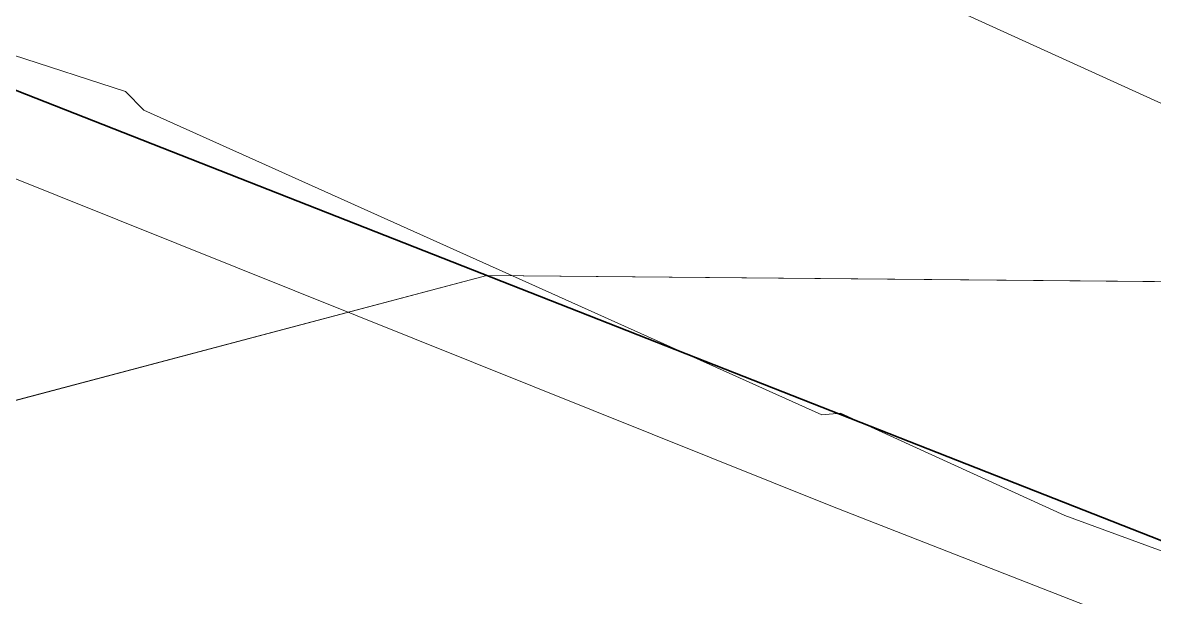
# Model space of a CAD drawing. Header units: metres. Extents: x -207 to 292, y -187 to 169.
# Drawn here: x -46.365 to -44.072, y -80.668 to -79.504 of the extents above; entities that cross this region are included whole.
import ezdxf

# ---------------------------------------------------------------- set-up
doc = ezdxf.new("R2010")
doc.units = ezdxf.units.M
for name, color, linetype, lineweight in [('C-TOPO', 7, 'Continuous', 9), ('C-TOPO-MAJR', 7, 'Continuous', 35), ('C-TOPO-MINR', 7, 'Continuous', 9), ('solera', 7, 'Continuous', 35)]:
    doc.layers.add(name, color=color, linetype=linetype, lineweight=lineweight)
doc.layers.add('PR10-ARQ-PL-001-Emplazamiento-C-1_dwg', color=7, linetype='Continuous', lineweight=9, true_color=0x767676)

# ---------------------------------------------------------------- blocks, each defined once
blk = doc.blocks.new('PR10-ARQ-PL-001-Emplazamiento-C-1_dwg-674643-PLANTA EMPLAZAMIENTO ACTUALIZADO')
at = {"layer": 'C-TOPO', "flags": 128}
for points in [[(-45.1633, -13.6217), (-58.6543, -47.8947), (-65.3734, -64.9642), (-65.5549, -65.8114), (-65.638, -66.6738), (-65.6215, -67.5401), (-65.5057, -68.3987), (-65.2922, -69.2384), (-65.2408, -69.3733), (-64.9836, -70.048), (-64.5842, -70.8169), (-64.0992, -71.5348), (-63.535, -72.1923), (-62.899, -72.7808), (-62.1997, -73.2923), (-61.4463, -73.7202), (-49.7008, -78.3357), (-47.3327, -79.2663), (-34.5353, -84.2951), (-34.5071, -84.3062), (-33.6574, -84.4757), (-32.7939, -84.5477), (-31.9279, -84.5212)], [(-31.9279, -84.5212), (-32.7939, -84.5477), (-33.6574, -84.4757), (-34.5071, -84.3062), (-34.5353, -84.2951), (-47.3327, -79.2663), (-49.7008, -78.3357), (-61.4463, -73.7202), (-62.1997, -73.2923), (-62.899, -72.7808), (-63.535, -72.1923), (-64.0992, -71.5348), (-64.5842, -70.8169), (-64.9836, -70.048), (-65.2408, -69.3733), (-65.2922, -69.2384), (-65.5057, -68.3987), (-65.6215, -67.5401), (-65.638, -66.6738), (-65.5549, -65.8114), (-65.3734, -64.9642), (-58.6543, -47.8947), (-45.1633, -13.6217)], [(-38.5222, 3.3725), (-63.7955, -60.7665), (-64.7868, -63.3025), (-65.4417, -65.5595), (-65.5127, -67.7955), (-65.1875, -69.3405), (-63.7201, -71.9055), (-61.8561, -73.5375), (-59.3298, -74.6215), (-56.1311, -75.9085), (-44.7275, -80.4825), (-36.2103, -83.8085), (-33.8783, -84.4315), (-31.1411, -84.3925), (-28.353, -83.2365), (-25.9685, -80.4715), (-25.0393, -78.3455), (-19.5485, -64.5105), (-16.745, -57.4445), (-5.944, -30.1085), (-2.2967, -20.7935)]]:
    blk.add_lwpolyline(points, dxfattribs=at)
at = {"layer": 'C-TOPO-MAJR', "color": 1, "lineweight": 9, "true_color": 0xff0000, "flags": 128}
blk.add_lwpolyline([(-29.9441, -80.155), (-45.4246, -80.0161), (-46.8074, -80.3823), (-46.8159, -80.3786), (-47.065, -80.2706), (-47.3253, -80.1578), (-47.6991, -79.9957), (-49.7023, -78.4306), (-50.0494, -78.4815), (-50.027, -78.4277), (-49.9667, -78.2312), (-49.9561, -78.1179), (-49.8467, -77.8398), (-49.0207, -74.5888), (-43.5179, -57.2013), (-42.1728, -52.8152), (-40.8687, -49.6774), (-39.5781, -46.8198), (-33.0233, -25.185)], dxfattribs=at)
at = {"layer": 'C-TOPO-MINR', "color": 9, "true_color": 0xc0c0c0, "flags": 128}
for points in [[(-33.909, -84.3846), (-36.0544, -83.7355), (-36.1384, -83.7074), (-36.1632, -83.7035), (-36.1754, -83.692), (-38.3955, -82.7436), (-38.8122, -82.5949), (-38.8156, -82.5876), (-41.2201, -81.6199), (-41.5909, -81.4779), (-44.2532, -80.5019), (-44.7077, -80.2952), (-44.7455, -80.2981), (-46.1196, -79.6811), (-46.1569, -79.6432), (-46.3859, -79.5691), (-46.4024, -79.5471), (-48.9552, -78.6172), (-49.2532, -78.5157), (-52.2803, -77.3144)], [(-52.2936, -76.6302), (-49.813, -77.4988), (-49.2003, -77.7419), (-46.723, -78.5854), (-46.3004, -78.7393), (-46.2275, -78.8366), (-45.2127, -79.165), (-45.0475, -79.3329), (-44.8301, -79.4305), (-44.6146, -79.4138), (-42.0218, -80.5929)]]:
    blk.add_lwpolyline(points, dxfattribs=at)
at = {"layer": 'solera'}
blk.add_line((-61.4463, -73.7202), (-34.5071, -84.3062), dxfattribs=at)

msp = doc.modelspace()

# ---------------------------------------------------------------- linework, layer by layer
at = {"layer": 'C-TOPO'}
for p, q in [((-56.1311, -75.9085), (-44.7275, -80.4825)), ((-47.3327, -79.2663), (-34.5353, -84.2951)), ((-34.5353, -84.2951), (-47.3327, -79.2663)), ((-44.7275, -80.4825), (-36.2103, -83.8085))]:
    msp.add_line(p, q, dxfattribs=at)
at = {"layer": 'C-TOPO-MAJR', "color": 1, "lineweight": 9, "true_color": 0xff0000, "flags": 128}
for points in [[(-49.9667, -78.2312), (-50.027, -78.4277), (-50.0494, -78.4815), (-49.7023, -78.4306), (-47.6991, -79.9957), (-47.3253, -80.1578), (-47.065, -80.2706), (-46.8159, -80.3786), (-46.8074, -80.3823), (-45.4246, -80.0161)], [(-45.4246, -80.0161), (-29.9441, -80.155), (-25.7176, -80.1929)]]:
    msp.add_lwpolyline(points, dxfattribs=at)
at = {"layer": 'C-TOPO-MINR', "color": 9, "true_color": 0xc0c0c0, "flags": 128}
for points in [[(-52.2936, -76.6302), (-49.813, -77.4988), (-49.2003, -77.7419), (-46.723, -78.5854), (-46.3004, -78.7393), (-46.2275, -78.8366), (-45.2127, -79.165), (-45.0475, -79.3329), (-44.8301, -79.4305), (-44.6146, -79.4138), (-42.0218, -80.5929)], [(-52.2803, -77.3144), (-49.2532, -78.5157), (-48.9552, -78.6172), (-46.4024, -79.5471), (-46.3859, -79.5691), (-46.1569, -79.6432), (-46.1196, -79.6811), (-44.7455, -80.2981), (-44.7077, -80.2952), (-44.2532, -80.5019), (-41.5909, -81.4779), (-41.2201, -81.6199), (-38.8156, -82.5876), (-38.8122, -82.5949), (-38.3955, -82.7436), (-36.1754, -83.692), (-36.1632, -83.7035), (-36.1384, -83.7074), (-36.0544, -83.7355), (-33.909, -84.3846)]]:
    msp.add_lwpolyline(points, dxfattribs=at)

# ---------------------------------------------------------------- block references
at = {"layer": 'PR10-ARQ-PL-001-Emplazamiento-C-1_dwg', "color": 7}
msp.add_blockref('PR10-ARQ-PL-001-Emplazamiento-C-1_dwg-674643-PLANTA EMPLAZAMIENTO ACTUALIZADO', (0, 0), dxfattribs=at)

doc.saveas('drawing.dxf')
